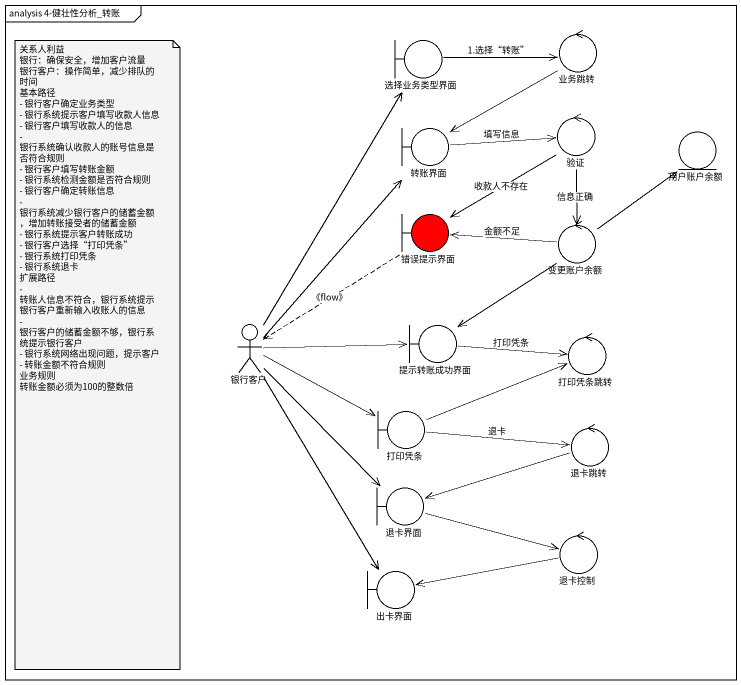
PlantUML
@startuml
mainframe analysis 4-健壮性分析_转账
control 业务跳转
boundary 选择业务类型界面
boundary 转账界面
control 验证
entity 用户账户余额
boundary 错误提示界面 #FF0000
control 变更账户余额
actor 银行客户
boundary 提示转账成功界面
control 打印凭条跳转
boundary 打印凭条
control 退卡跳转
boundary 退卡界面
control 退卡控制
boundary 出卡界面
业务跳转 --> 转账界面
选择业务类型界面 -right-> 业务跳转 : 1.选择“转账”
转账界面 -right-> 验证 : 填写信息
验证 --> 错误提示界面 : 收款人不存在
验证 --> 变更账户余额 : 信息正确
错误提示界面 ..> 银行客户 : 《flow》
变更账户余额 -up-> 用户账户余额
变更账户余额 -left-> 错误提示界面 : 金额不足
变更账户余额 --> 提示转账成功界面
银行客户 -up-> 选择业务类型界面
银行客户 -up-> 转账界面
银行客户 -right-> 提示转账成功界面
银行客户 -right-> 打印凭条
银行客户 --> 退卡界面
银行客户 --> 出卡界面
提示转账成功界面 -right-> 打印凭条跳转 : 打印凭条
打印凭条 -right-> 打印凭条跳转
打印凭条 -right-> 退卡跳转 : 退卡
退卡跳转 -left-> 退卡界面
退卡界面 -right-> 退卡控制
退卡控制 -left-> 出卡界面
note as N1
  关系人利益
  银行：确保安全，增加客户流量
  银行客户：操作简单，减少排队的时间
  基本路径
  - 银行客户确定业务类型
  - 银行系统提示客户填写收款人信息
  - 银行客户填写收款人的信息
  - 银行系统确认收款人的账号信息是否符合规则
  - 银行客户填写转账金额
  - 银行系统检测金额是否符合规则
  - 银行客户确定转账信息
  - 银行系统减少银行客户的储蓄金额，增加转账接受者的储蓄金额
  - 银行系统提示客户转账成功
  - 银行客户选择“打印凭条”
  - 银行系统打印凭条
  - 银行系统退卡
  扩展路径
  - 转账人信息不符合，银行系统提示银行客户重新输入收账人的信息
  - 银行客户的储蓄金额不够，银行系统提示银行客户
  - 银行系统网络出现问题，提示客户
  - 转账金额不符合规则
  业务规则
  转账金额必须为100的整数倍
end note
@enduml
